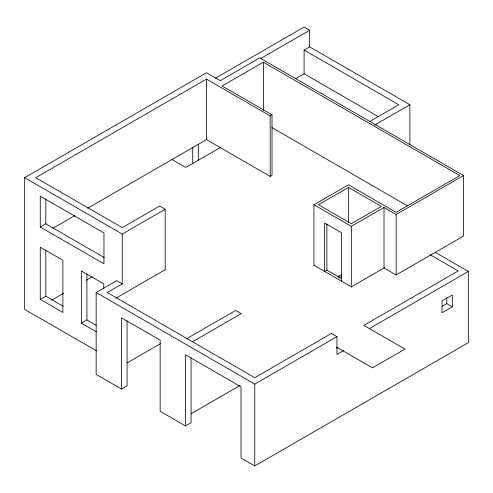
<?xml version="1.0" encoding="UTF-8"?>
<svg xmlns="http://www.w3.org/2000/svg" width="493" height="493" viewBox="0 0 493 493"><rect width="100%" height="100%" fill="white"/><g stroke="black" fill="none" stroke-linecap="round" stroke-linejoin="round"><path stroke-width="0.74" d="M96.69 350.961L24.65 309.37L24.65 177.696L206.487 72.718L220.254 80.661L259.7 57.884L463.519 175.563L463.519 236.061L396.132 274.971L384.004 267.97L384.004 207.473L396.132 214.473L463.519 175.563M87.575 208.274L206.487 139.618L270.182 176.395L272.031 175.323L272.031 114.826L270.182 115.892L206.487 79.12L35.742 177.696L122.246 227.637L159.64 206.049L165.186 209.254L165.186 269.954M215.392 78.251L304.082 27.047L309.653 30.264L309.653 46.866L409.893 104.744L409.893 144.541M260.304 58.753L309.653 30.264M313.942 265.444L313.942 204.743L348.459 184.813L396.138 212.341L459.833 175.57L263.398 62.155L222.103 86.004L272.031 114.826M378.125 116.533L304.101 73.796L304.101 50.07L309.653 46.866M295.578 78.72L304.101 73.796M40.266 227.045L103.961 263.817L103.961 232.973L40.266 196.202L40.266 227.045L45.812 223.84L104.202 257.549M53.022 228.222L74.948 215.558M220.913 147.185L185.732 167.497L171.971 159.547M24.65 177.696L122.246 234.046L165.186 209.254M40.266 299.405L62.864 312.457L62.864 260.261L40.266 247.209L40.266 299.405L45.812 296.207L63.098 306.184M51.691 300.163L63.652 293.261M86.244 280.215L92.228 276.764M369.713 121.537L398.8 104.744L304.101 50.07M374.723 125.049L409.893 104.744M127.077 320.77L127.077 385.822L121.524 389.026L96.153 374.378L96.153 292.528L116.699 280.665L122.246 283.863L122.246 234.046M122.246 283.863L107.246 292.528L254.77 377.7L331.407 333.453L336.953 336.651L336.953 354.449L343.578 350.622M115.904 298.203L165.186 269.751M103.752 288.473L103.752 283.863L81.357 270.934L81.357 323.131L86.904 319.926L96.129 325.251M348.459 187.426L318.466 204.743L351.336 223.723L381.335 206.407L348.459 187.426L348.459 222.848M313.942 204.743L351.336 226.33L384.004 207.473M127.046 362.947L160.7 343.516M186.299 338.938L235.66 310.436L241.206 313.64L192.59 341.711M341.791 278.711L326.89 270.109L324.628 271.409L324.628 223.009L341.476 232.739L341.476 281.139M338.032 276.721L341.273 274.854L341.273 278.693M384.528 267.668L351.336 286.834L313.942 265.24M191.259 413.652L239.875 385.588M96.153 292.528L254.77 384.102L336.953 336.651M121.524 389.026L121.524 317.849L160.151 340.152L160.151 411.328L185.528 425.977L191.074 422.778L191.074 357.721M369.417 328.584L468.35 271.47L468.35 342.647L254.77 465.953L241.003 458.009L241.003 386.832L185.528 354.806L185.528 425.977M336.707 348.187L338.032 347.417M442.283 306.215L446.775 303.62L452.321 306.819L452.321 294.956L442.048 300.89L442.048 312.753L452.321 306.819M271.994 127.619L407.391 205.791M435.27 252.373L468.35 271.47M430.106 254.727L458.182 270.934L363.871 325.386L404.963 349.112L372.498 367.852L336.713 347.189M81.357 323.131L96.511 331.875M446.775 297.686L446.775 303.62M396.132 214.473L396.132 274.971M351.336 226.33L351.336 287.166M339.011 275.852L339.011 278.157M326.89 224.013L326.89 270.109M270.182 115.892L270.182 176.395M263.398 62.155L263.398 110.401M254.77 384.102L254.77 465.953M206.487 79.12L206.487 139.618M198.291 144.295L198.291 160.305M192.72 147.179L192.72 163.953M86.904 273.874L86.904 319.926M45.812 199.018L45.812 223.84M45.812 250.148L45.812 296.207"/></g></svg>
